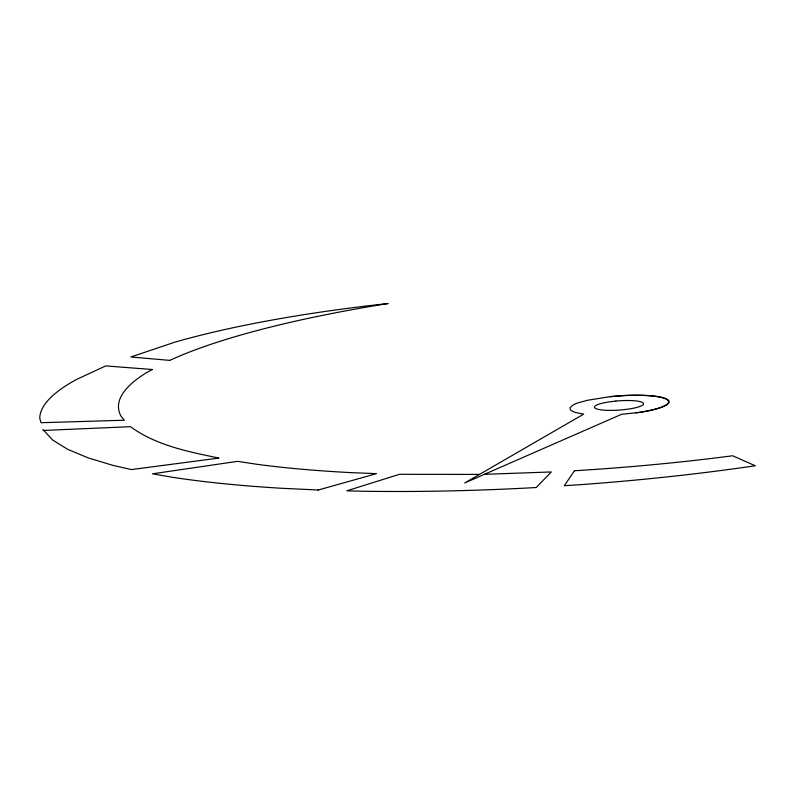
<?xml version="1.0" encoding="UTF-8"?>
<svg xmlns="http://www.w3.org/2000/svg" width="795" height="795" viewBox="0 0 795 795"><rect width="100%" height="100%" fill="white"/><g stroke="black" fill="none" stroke-linecap="round" stroke-linejoin="round"><path stroke-width="1.19" d="M318.03 490.078L376.522 473.641L353.02 472.727A470.491 94.039 -3.9 0 1 255.781 464.141L237.635 461.339L152.511 473.8L172.744 477.328A510.201 98.858 -3.6 0 0 281.887 488.289L318.288 490.008M610.043 396.685L623.3 395.642A49.538 9.321 -4.1 0 1 667.85 400.312A49.538 9.321 -4.1 0 1 639.399 412.366L621.491 414.334L464.697 482.963L583.669 414.125L574.944 412.396L570.84 410.389L569.965 408.024C573.771 402.638 581.294 402.449 586.958 400.352L610.689 396.566L624.005 395.542A49.757 9.361 -4.1 0 1 668.476 400.302A49.757 9.361 -4.1 0 1 639.568 412.396L635.543 412.853M479.474 474.406L399.468 474.307L346.799 490.813L363.106 491.231A510.201 98.858 -3.6 0 0 536.228 487.524L551.283 471.952L484.443 474.317M43.785 430.443L52.51 439.923L67.843 449.404L88.165 457.88L112.83 465.353L131.364 469.577L218.903 458.079C188.365 451.729 156.128 445.468 130.469 426.686L43.169 430.473L42.89 429.469M574.517 470.72L564.291 485.715L580.489 484.672A510.201 98.858 -3.6 0 0 755.25 465.761L732.642 455.764A470.491 94.039 -3.9 0 1 577.329 470.57L574.517 470.72M152.382 369.516L146.846 372.438A470.491 94.039 -3.9 0 0 121.009 416.202L124.358 420.237L41.022 422.711L39.75 418.091A510.201 98.858 -3.6 0 1 76.578 379.434L105.745 365.919L152.382 369.516M169.693 360.393L130.887 356.965L174.582 342.257A428.078 86.526 -3.3 0 1 388.129 303.521A470.491 94.039 -3.9 0 0 169.693 360.393M615.906 401.058L609.626 401.813A24.625 4.631 -4.1 0 0 595.236 408.262A24.625 4.631 -4.1 0 0 621.909 409.862L628.05 409.147A24.625 4.631 -4.1 0 0 642.787 402.658A24.625 4.631 -4.1 0 0 615.906 401.058"/></g></svg>
